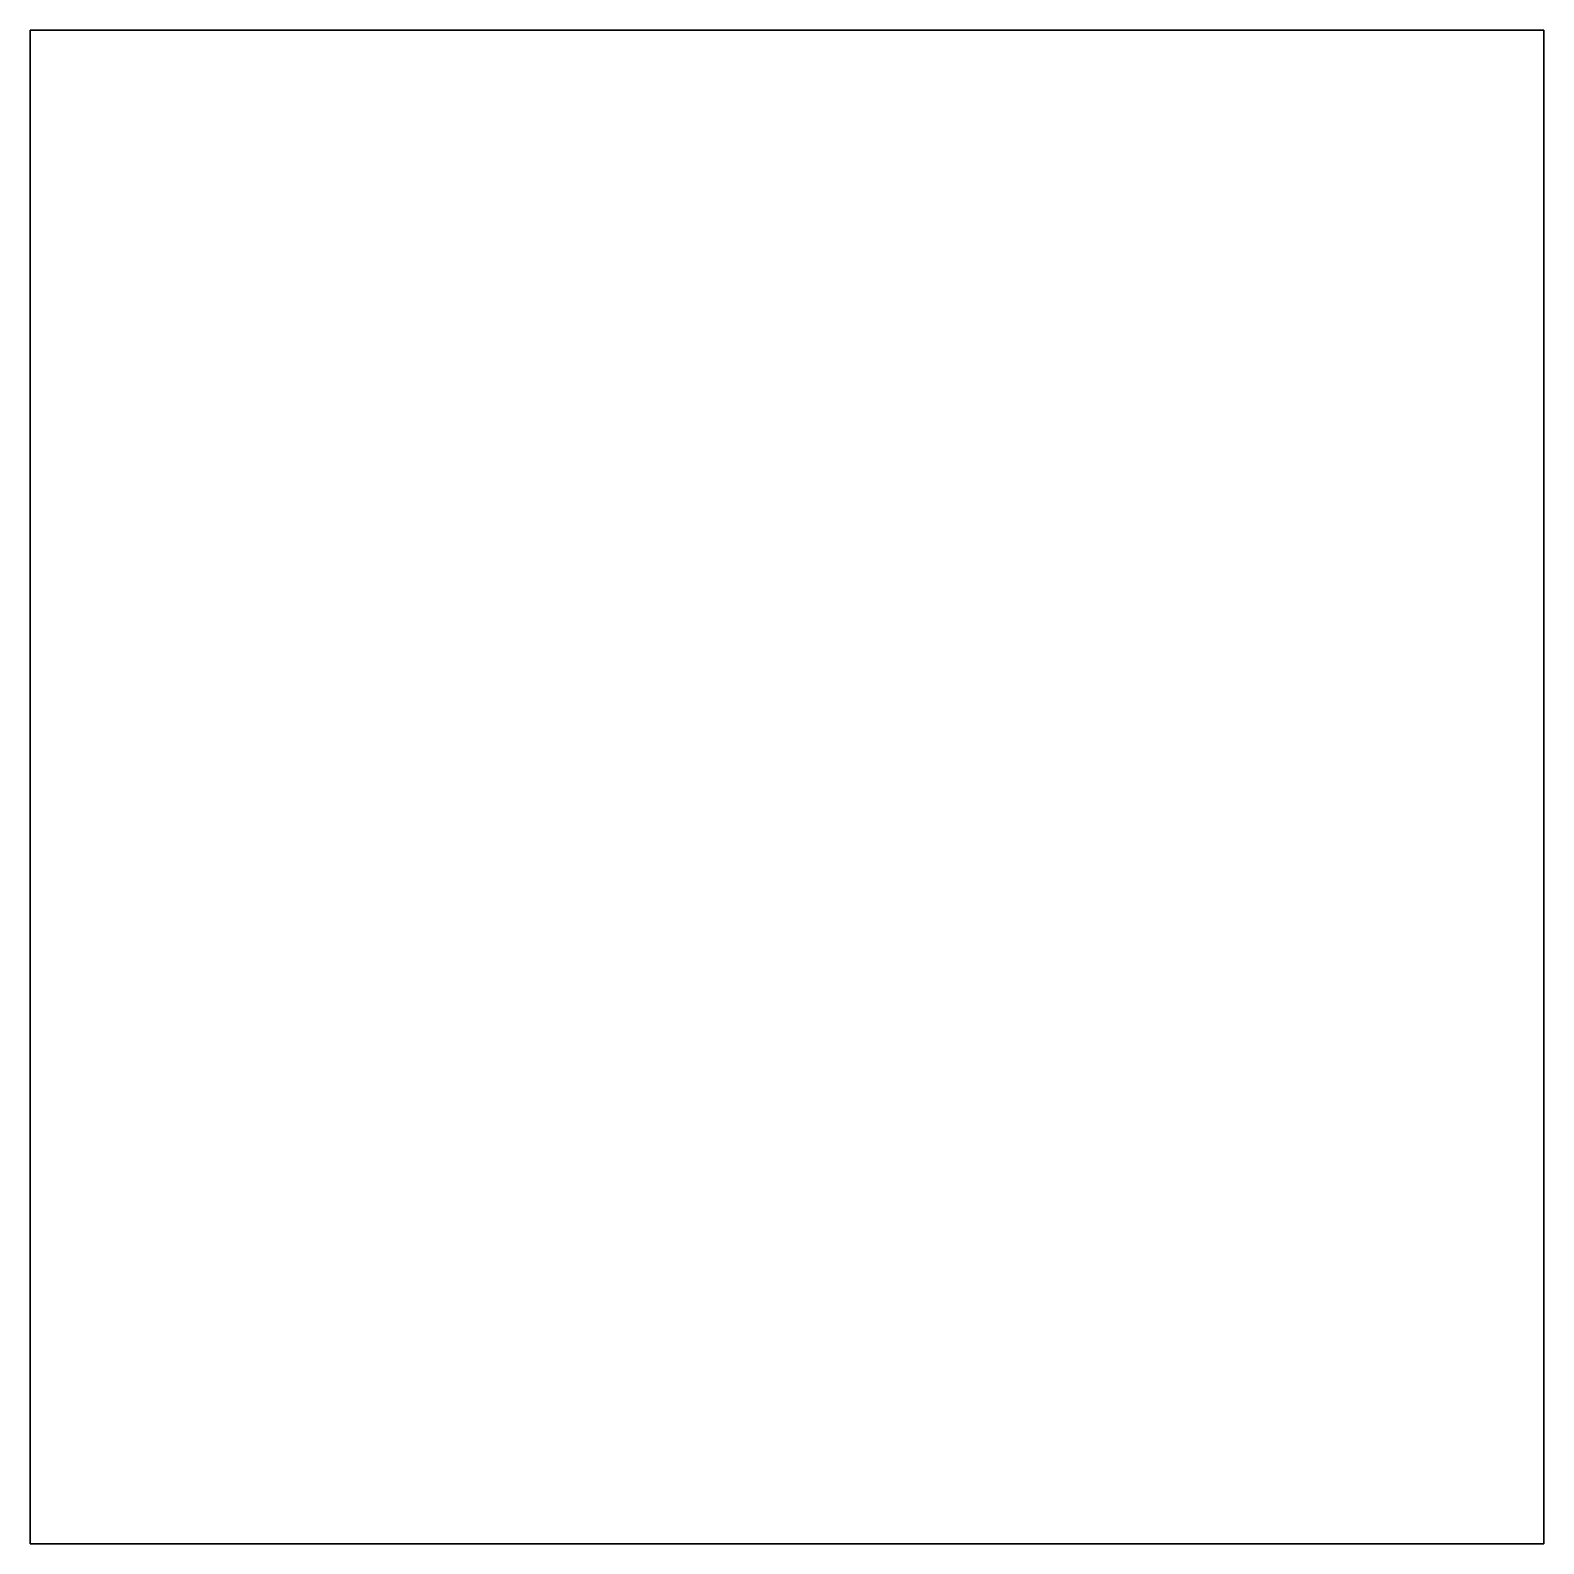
# Model space of a CAD drawing. Header units: millimetres. Extents: x -1.2 to 2.8, y -6 to 13.5.
# Drawn here: x 1.78 to 2.78, y 12.5 to 13.5 of the extents above; entities that cross this region are included whole.
import ezdxf

# ---------------------------------------------------------------- set-up
doc = ezdxf.new("R2010")
doc.units = ezdxf.units.MM

msp = doc.modelspace()

# ---------------------------------------------------------------- linework, layer by layer
for points in [[(2.78, 13.5, 1), (2.78, 13.5), (1.78, 13.5), (1.78, 13.5, 1)], [(2.78, 13.5), (2.78, 12.5), (1.78, 12.5), (1.78, 13.5)], [(1.78, 13.5), (1.78, 12.5), (1.78, 12.5, 1), (1.78, 13.5, 1)], [(1.78, 13.5, 1), (1.78, 12.5, 1), (2.78, 12.5, 1), (2.78, 13.5, 1)], [(2.78, 12.5, 1), (2.78, 12.5), (2.78, 13.5), (2.78, 13.5, 1)], [(1.78, 12.5, 1), (1.78, 12.5), (2.78, 12.5), (2.78, 12.5, 1)]]:
    msp.add_3dface(points)

doc.saveas('drawing.dxf')
